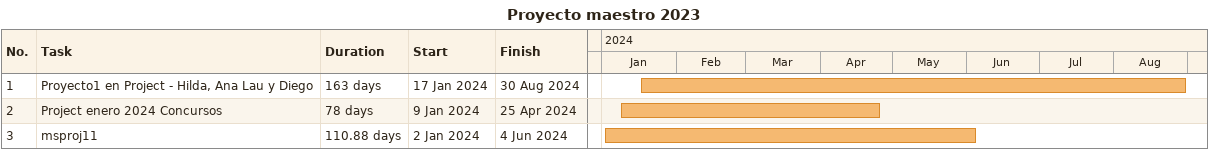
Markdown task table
Proyecto maestro 2023

| ID | Task | Duration | Start | Finish |
|---|---|---|---|---|
| 1 | Proyecto1 en Project - Hilda, Ana Lau y Diego | 163d | 2024-01-17 | 2024-08-30 |
| 2 | Project enero 2024 Concursos | 78d | 2024-01-09 | 2024-04-25 |
| 3 | msproj11 | 110.88d | 2024-01-02 | 2024-06-04 |
